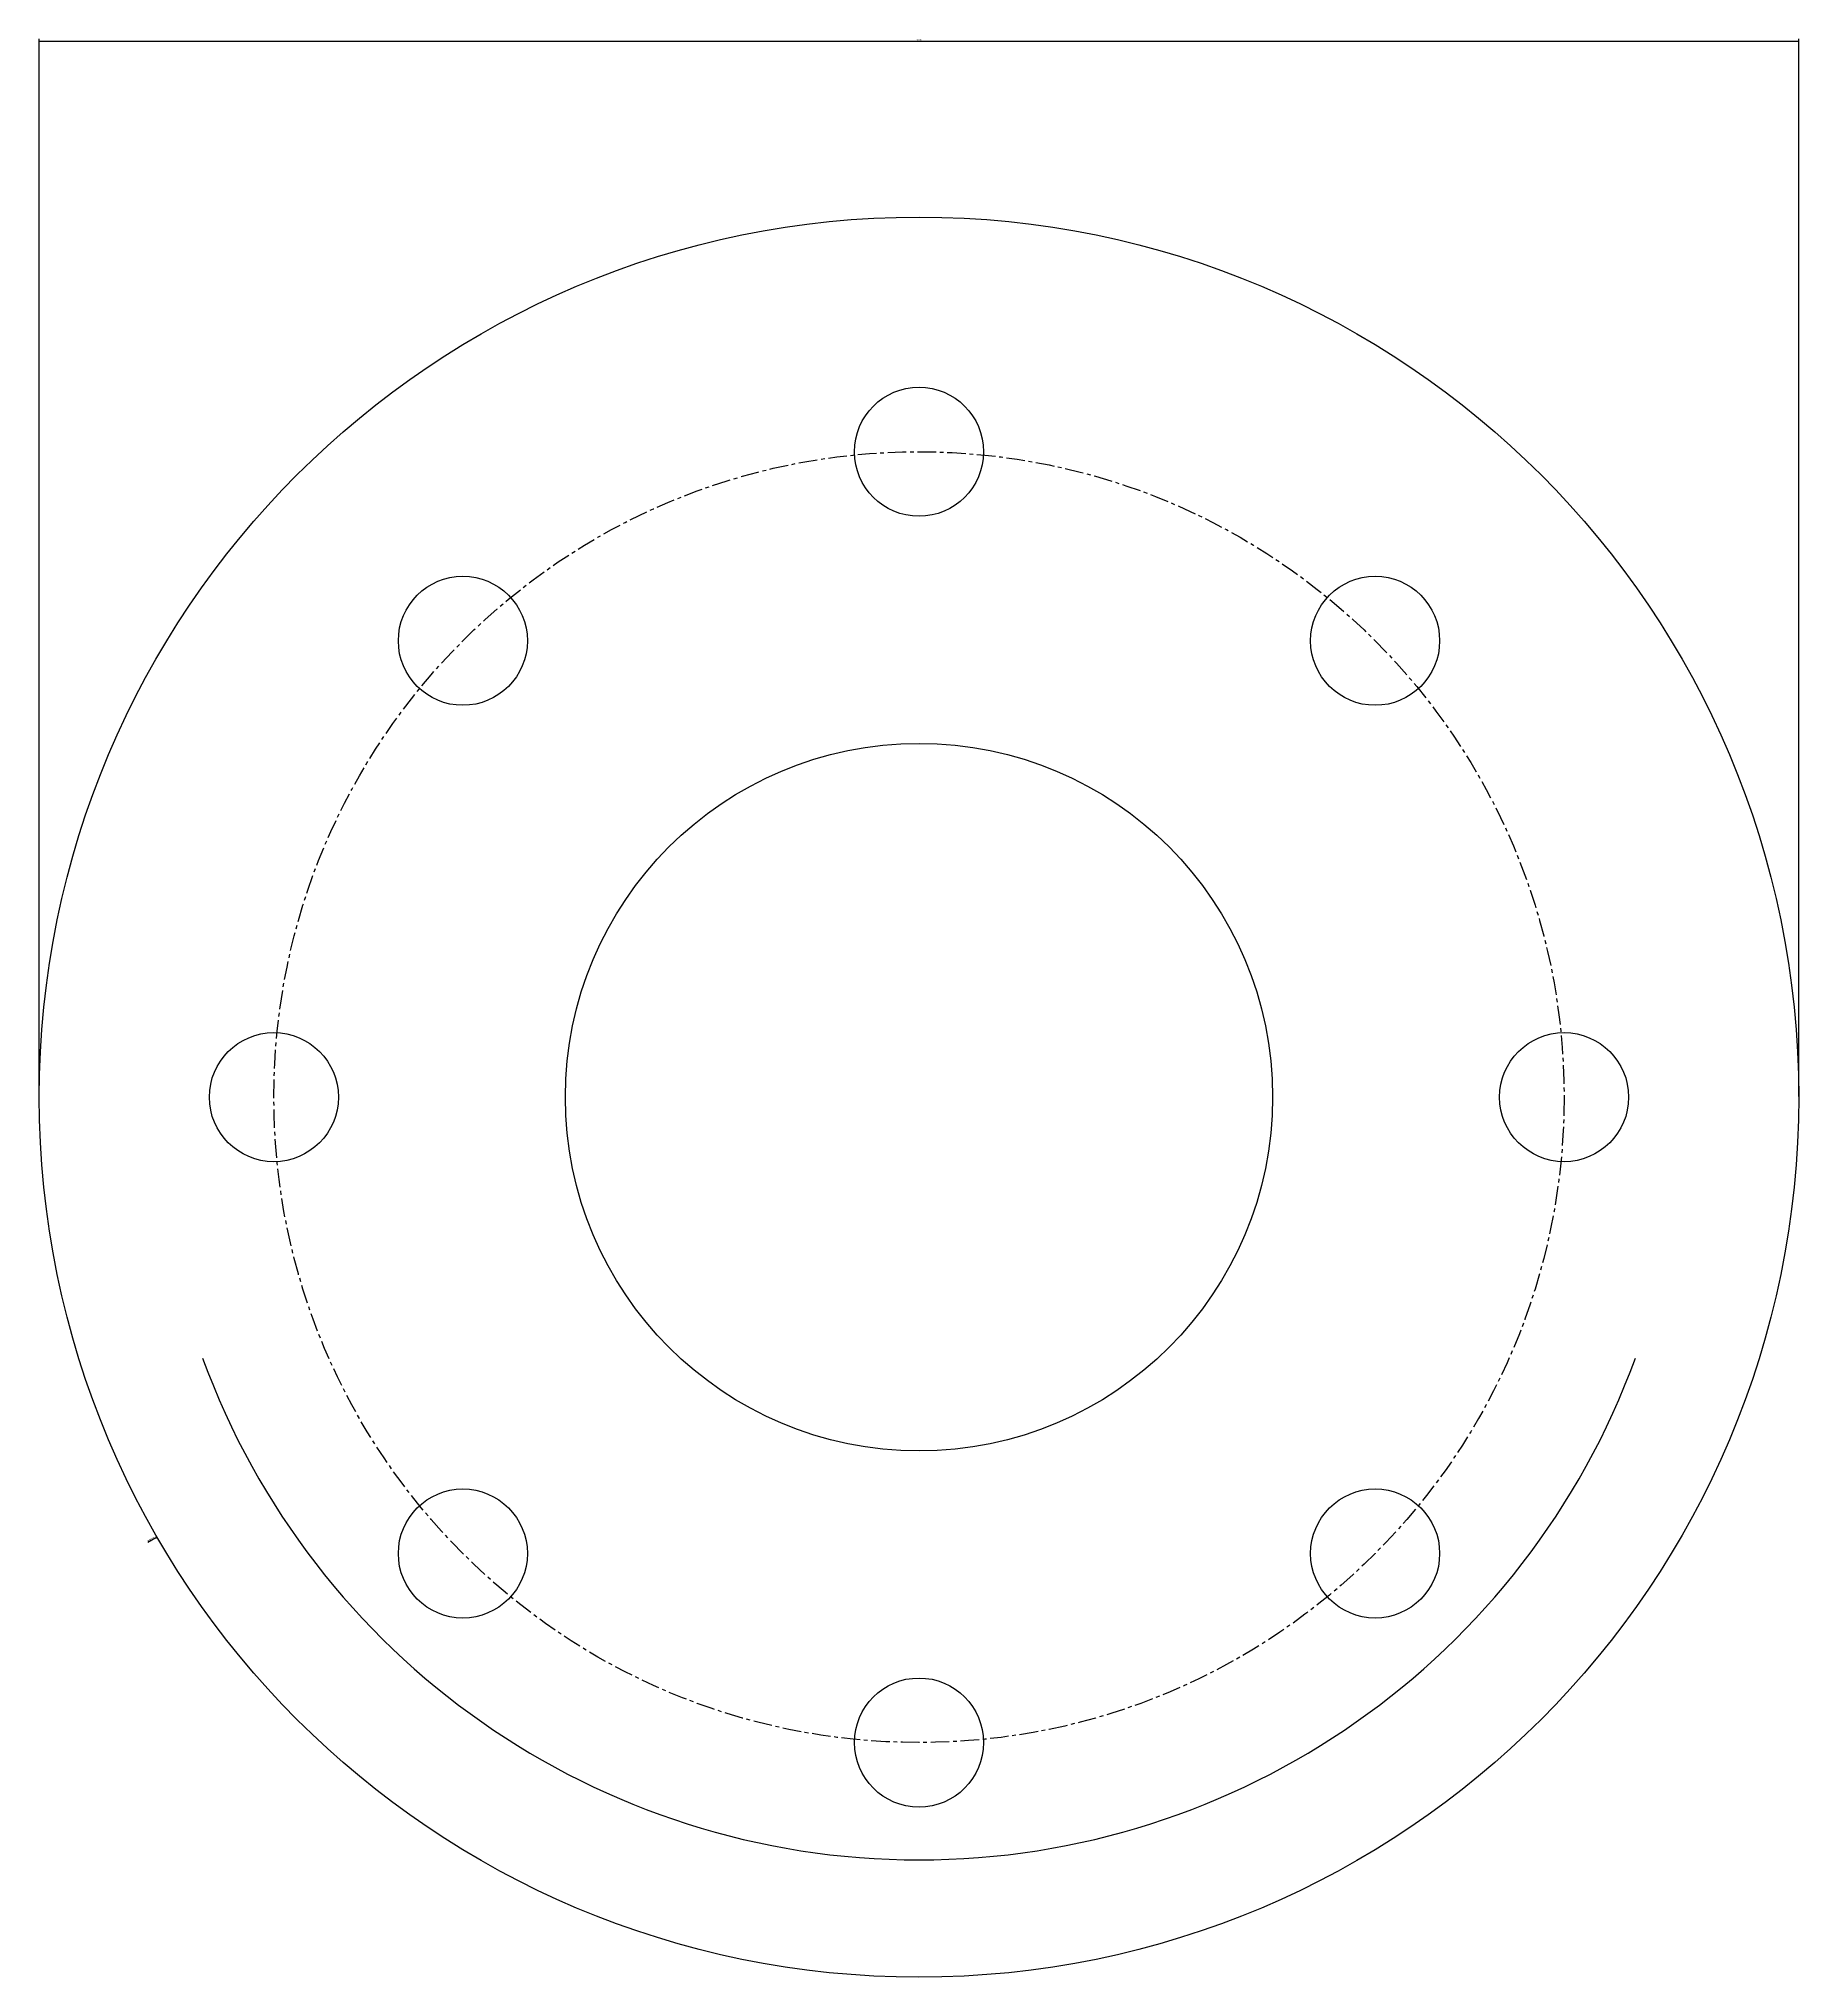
# Model space of a CAD drawing. Header units: millimetres. Extents: x -150 to 150, y -150 to 180.
import ezdxf

# ---------------------------------------------------------------- set-up
doc = ezdxf.new("R2010")
doc.units = ezdxf.units.MM
doc.linetypes.add('CENTER', pattern=[5.08, 3.175, -0.635, 0.635, -0.635])
doc.layers.add('CENTER', color=1, linetype='CENTER')
doc.layers.add('OUTLINE', color=7, linetype='Continuous')
doc.styles.add('OpenSansCondensed-Light', font='OpenSansCondensed-Light.ttf')
doc.dimstyles.new('EZ_RADIUS', dxfattribs={"dimtxt": 0.25, "dimasz": 0.25, "dimexe": 0.375, "dimexo": 0.125, "dimgap": 0.1, "dimtad": 1, "dimlfac": 100, "dimzin": 12, "dimdsep": 46, "dimtxsty": 'OpenSansCondensed-Light', "dimblk": 'CLOSEDBLANK', "dimcen": 0, "dimazin": 3, "dimtfac": 0.5, "dimtofl": 0, "dimtmove": 1, "dimatfit": 3})
doc.dimstyles.new('EZDXF', dxfattribs={"dimtxt": 0.25, "dimasz": 0.175, "dimexe": 0.375, "dimexo": 0.125, "dimgap": 0.1, "dimtad": 1, "dimlfac": 100, "dimzin": 12, "dimdsep": 46, "dimtxsty": 'OpenSansCondensed-Light', "dimblk": 'ARCHTICK', "dimcen": 2.5, "dimazin": 3, "dimtfac": 0.5, "dimtmove": 2, "dimatfit": 3})

# ---------------------------------------------------------------- blocks, each defined once
blk = doc.blocks.new('_CLOSEDBLANK')
at = {"color": 0, "linetype": 'BYBLOCK'}
blk.add_lwpolyline([(-1, 0.2), (0, 0), (-1, -0.2)], close=True, dxfattribs=at)
blk = doc.blocks.new('*D1')
blk.add_line((-130.12, -75.12), (-131.51, -75.92))
at = {"layer": 'Defpoints'}
for p in [(0, 0), (-129.9, -75)]:
    blk.add_point(p, dxfattribs=at)
at = {"xscale": 0.25, "yscale": 0.25, "rotation": 30}
blk.add_blockref('_CLOSEDBLANK', (-129.9, -75), dxfattribs=at)
at = {"insert": (-130.97, -75.36), "char_height": 0.25, "attachment_point": 5, "rotation": 30, "style": 'OpenSansCondensed-Light'}
blk.add_mtext('%%c30000', dxfattribs=at)
blk = doc.blocks.new('_ARCHTICK')
at = {"color": 0, "linetype": 'BYBLOCK', "const_width": 0.15}
blk.add_lwpolyline([(-0.5, -0.5), (0.5, 0.5)], dxfattribs=at)

msp = doc.modelspace()

# ---------------------------------------------------------------- linework, layer by layer
at = {"layer": 'CENTER'}
msp.add_circle((0, 0), 110, dxfattribs=at)
at = {"layer": 'OUTLINE'}
for centre, radius in [((0, 0), 150), ((0, 110), 11), ((-77.78175, 77.78175), 11), ((77.78175, 77.78175), 11), ((0, 0), 60.3), ((-110, 0), 11), ((110, 0), 11), ((-77.78175, -77.78175), 11), ((77.78175, -77.78175), 11), ((0, -110), 11)]:
    msp.add_circle(centre, radius, dxfattribs=at)
msp.add_arc((0, 0), 130, 200, 340, dxfattribs=at)

# ---------------------------------------------------------------- dimensions: what is measured, and where the dimension line sits
msp.add_linear_dim(base=(-150, 180), p1=(-150, 0), p2=(150, 0), dimstyle='EZDXF').render()
dim = msp.add_diameter_dim_2p(p1=(129.90381, 75), p2=(-129.90381, -75), dimstyle='EZ_RADIUS')
dim.commit()
dim.dimension.update_dxf_attribs({"geometry": '*D1', "text_midpoint": (-130.96894, -75.35514)})

doc.saveas('drawing.dxf')
